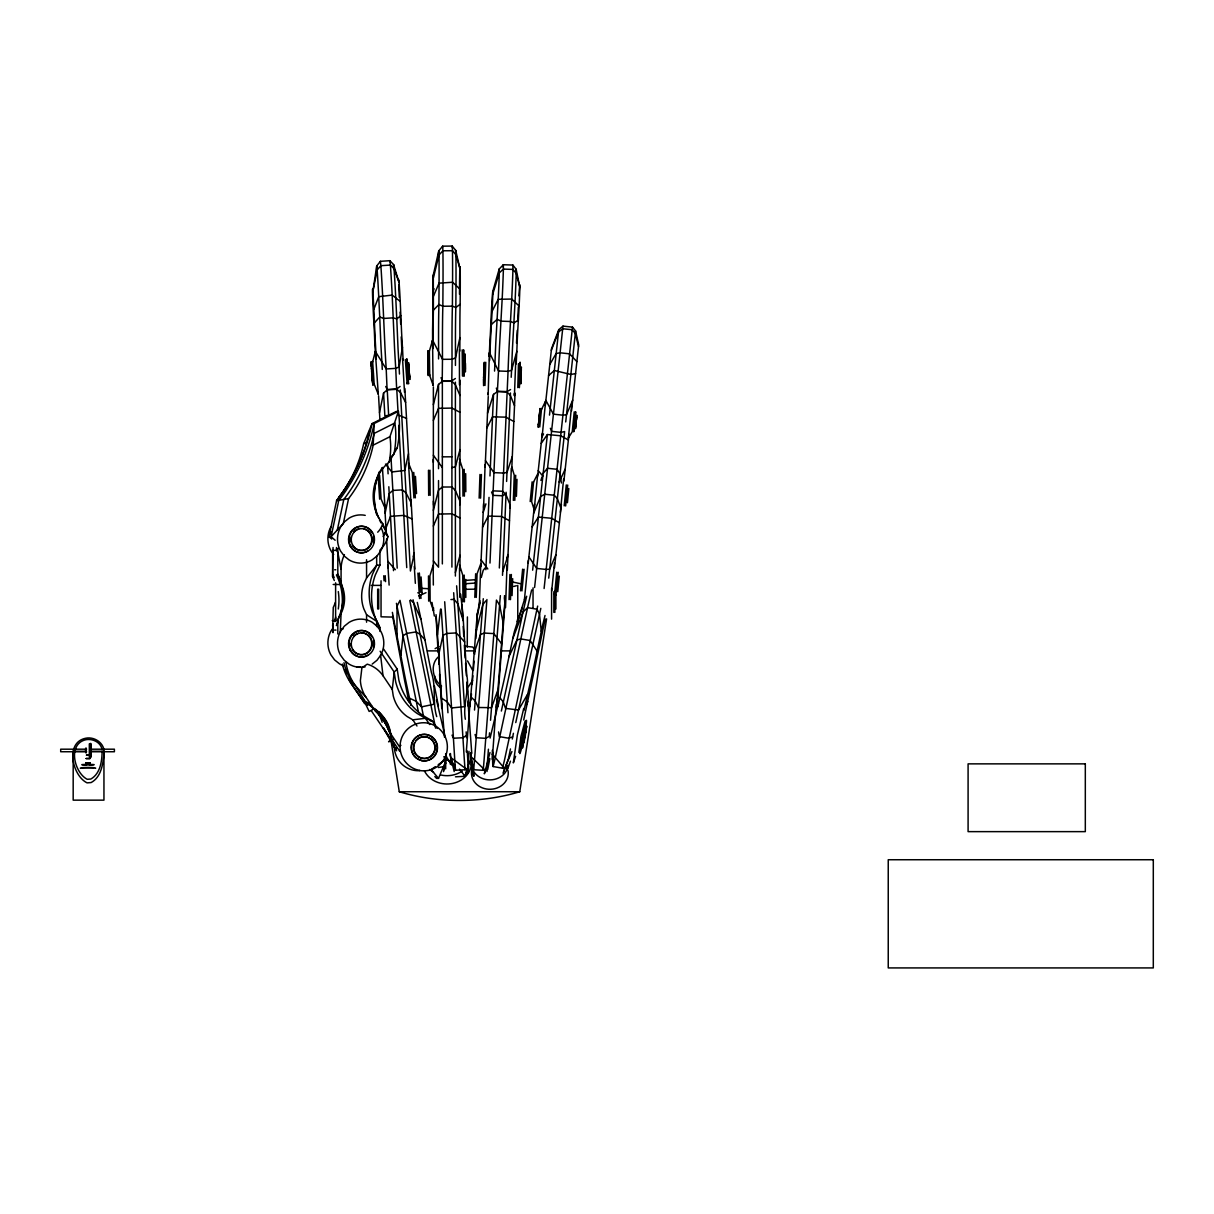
<?xml version="1.0" encoding="UTF-8"?>
<svg xmlns="http://www.w3.org/2000/svg" width="1214" height="1214" viewBox="0 0 1214 1214"><rect width="100%" height="100%" fill="white"/><g stroke="black" fill="none" stroke-linecap="round" stroke-linejoin="round"><path stroke-width="1.5" d="M411.045 705.228L406.781 685.546A94.601 7.663 80.9 0 1 403.761 670.629L396.993 635.802L397.024 606.241A119.063 9.636 80.9 0 0 396.432 603.297M427.783 355.004L427.844 361.165M428.39 371.287L428.33 365.126M433.14 348.524L433.186 341.301A35.176 0.895 89.7 0 1 433.398 310.177L433.292 274.971L438.77 250.858L442.67 246.169L452.23 246.078L455.675 250.372L460.212 269.569A31.169 0.789 89.7 0 1 460.258 289.342L460.152 304.319A37.604 0.956 89.7 0 0 459.924 337.583L459.833 351.104M467.253 647.092L467.405 616.94M433.292 274.986A32.717 0.819 89.7 0 0 432.837 292.088L432.761 304.304A31.928 0.804 89.7 0 1 432.579 329.404L432.594 344.412M438.558 358.919L438.603 351.908A53.598 1.351 89.7 0 1 438.922 304.486L439.058 283.15A44.417 1.123 89.7 0 0 438.998 254.986L438.77 250.858M455.447 365.429L455.493 357.978A57.073 1.442 89.7 0 1 455.842 307.491L455.994 284.759A47.3 1.199 89.7 0 0 455.918 254.773L455.675 250.372A53.082 1.335 89.7 0 0 455.584 251.389M459.499 294.289L459.56 284.987A34.978 0.88 89.7 0 1 460.045 266.685M483.627 379.314L483.627 385.627L484.249 373.077M484.31 368.57L484.31 362.242L483.597 377.797M515.844 358.479L514.417 395.749L514.235 393.685M427.844 356.385L427.92 350.709L428.299 362.455M428.33 369.906L428.254 375.581L427.874 363.836M463.49 354.397L463.627 349.829L463.991 376.264L463.672 370.513M413.063 599.792A126.772 10.258 80.9 0 1 413.701 602.933L420.939 619.231L428.163 656.455A101.141 8.179 80.9 0 0 431.395 672.419C436.433 686.821 432.214 702.132 436.706 716.624M492.323 750.282L492.732 764.425M396.69 390.013L395.734 368.373A59.896 1.669 86.4 0 1 394.58 348.873L392.168 295.093A49.379 1.366 86.4 0 0 390.407 265.077L389.906 260.691L380.377 261.313L376.719 265.987L372.835 291.8A28.939 0.804 86.4 0 1 373.851 309.388L375.005 335.55A34.872 0.971 86.4 0 0 375.945 352.333L376.294 359.207M483.551 380.528L483.658 377.053M484.265 370.831L484.386 367.341M333.076 631.523L333.258 624.072M470.03 706.594L470.03 702.815L466.313 751.967M484.325 370.088L483.688 383.563L483.597 381.196M432.381 344.184L432.579 340.315L433.064 385.157M427.859 354.625L427.95 352.895L428.132 355.414M428.314 371.681L428.223 373.396L428.041 370.892M483.673 374.792L483.885 368.844M525.404 727.019L525.313 725.957L521.337 747.308M332.621 632.069L333.258 607.425A34.827 33.749 -90 0 0 335.322 602.341M474.811 597.409L475.645 573.752M479.135 498.15L479.97 474.477M476.252 597.425L477.087 573.767L480.774 563.812L479.287 606.029M480.592 498.15L481.427 474.492M483.597 507.498L485.114 464.537M505.525 607.592L507.042 564.692M509.865 508.317L511.276 468.301M509.03 599.625L509.91 574.495M513.355 500.365L514.25 475.235L511.853 467.071M510.472 599.64L511.367 574.51M514.812 500.38L515.692 475.251M512.065 595.588L512.672 578.592M516.405 496.329L516.997 479.318M372.607 362.076L375.293 351.438L378.313 394.353L374.094 383.943M375.293 351.438L375.308 355.125M405.339 359.556L407.13 384.003L406.902 382.789M404.505 392.35L402.562 358.798M463.627 355.247C464.036 353.608 464.264 372.577 463.809 370.816M480.835 566.559L483.582 503.643M485.16 467.299L488.256 396.523M485.873 569.685L489.03 497.376M489.97 475.949L493.521 394.353L497.467 391.606L507.012 392.001L510.35 395.4L514.524 405.719M489.986 563.068L497.467 391.606M499.333 567.985L508.059 371.347A58.621 1.639 -87.9 0 1 509.045 347.492L511.731 299.054A48.484 1.366 -87.9 0 0 512.945 269.417L512.885 265.062L503.34 264.728L499.227 268.962L492.778 291.375A29.728 0.835 -87.9 0 0 491.624 307.461L491.033 318.887A30.396 0.85 -87.9 0 1 489.834 342.5M502.505 575.315L506.132 492.247M506.602 481.442L510.457 392.987M507.346 570.003L510.183 504.978M511.686 470.728L515.07 393.154M492.277 759.387L496.268 704.196M545.496 402.76L545.647 401.03L541.474 409.528M574.222 411.834L572.249 431.744L568.425 437.89L571.794 403.625L571.657 405.339M442.2 383.047L442.488 359.329A60.017 1.518 89.7 0 1 442.852 306.232L443.019 282.331A49.744 1.26 89.7 0 0 442.928 250.782L442.67 246.169A55.829 1.411 89.7 0 0 442.579 247.231M468.513 766.626L468.255 772.134L465.038 776.307L455.493 776.808M521.155 369.405L520.852 383.852L521.367 366.962L521.246 368.085M468.043 768.371L468.255 772.134L468.983 751.314M489.834 342.439L489.227 356.537M489.606 360.437L489.955 353.653A34.129 0.956 -87.9 0 1 490.79 334.578L492.11 311.285A28.408 0.789 -87.9 0 0 492.823 293.925L492.778 291.375M494.553 371.074L494.933 363.836A52.339 1.472 -87.9 0 1 495.813 342.545L498.21 299.297A43.294 1.214 -87.9 0 0 499.288 272.847L499.227 268.962A44.797 1.26 -87.9 0 0 498.848 272.285M511.2 377.281L511.564 370.27A55.738 1.563 -87.9 0 1 512.505 347.599L515.055 301.558A46.102 1.29 -87.9 0 0 516.208 273.393L516.147 269.25L512.885 265.062M516.511 343.122L516.709 339.343A32.505 0.91 -87.9 0 0 517.255 330.36M518.348 307.157L517.983 314.153A32.505 0.91 -87.9 0 1 517.801 318.994M516.178 364.018L516.83 351.316A36.617 1.032 -87.9 0 1 517.589 333.592L519.122 306.034A30.38 0.85 -87.9 0 0 519.896 287.475L516.147 269.25A47.528 1.335 -87.9 0 0 515.889 271.359M483.991 367.584L484.249 364.306L484.325 366.674M519.698 367.265C520.821 345.641 519.38 400.514 519.182 384.823M479.955 600.778L477.39 613.282L476.89 623.45M504.508 595.649L504.827 605.953L499.925 670.826A91.961 2.929 -86.4 0 0 498.908 683.755L497.239 706.123M477.39 613.282L476.267 625.771A77.62 2.474 -86.4 0 0 475.66 633.404L472.99 668.671A94.601 3.02 -86.4 0 1 471.806 683.801L469.985 705.546M476.495 629.353L475.842 638.579M471.336 752.574L470.971 762.483L473.672 776.292L473.855 773.652M504.994 601.021L503.795 614.375A82.977 2.64 -86.4 0 0 503.127 622.524L500.274 660.234A101.141 3.232 -86.4 0 1 499.015 676.41L496.45 707.413M451.79 382.015L452.048 359.268A60.032 1.518 89.7 0 1 452.397 306.156L452.564 282.255A49.759 1.26 89.7 0 0 452.488 250.706L452.23 246.078A55.844 1.411 89.7 0 0 452.139 247.14M471.017 700.083L471.472 693.816M488.423 749.205L488.225 751.997A45.328 1.442 -86.4 0 1 487.588 760.101L486.996 771.543M489.045 356.324L489.379 352.697L488.149 395.127L487.967 393.063M467.967 703.619L468.043 702.709L471.76 753.302M475.144 647.881L474.644 654.331M474.113 661.16L473.354 670.447M474.522 710.053L482.808 604.633A119.063 3.794 -86.4 0 1 483.278 598.714M486.92 599.534L474.962 754.106A47.68 1.518 -86.4 0 1 474.295 762.62L473.672 769.722L485.342 770.435L489.986 752.498M489.546 732.846L489.257 736.443L485.585 738.324L476.055 737.748L475.069 734.516M490.532 720.266L499.591 605.027A126.772 4.037 -86.4 0 1 500.35 595.649M472.899 675.758L472.656 678.58A86.027 2.747 -86.4 0 0 472.185 684.499M389.102 462.109A70.382 68.697 -90 0 0 389.937 436.706L398.404 411.349L396.189 411.5L372.03 423.656A190.947 186.364 -90 0 1 336.566 500.729L328.948 536.709L331.088 536.694L343.304 523.568L348.57 498.605A132.447 129.276 -90 0 0 373.184 445.143L374.216 423.519L398.404 411.349A101.566 99.123 -90 0 1 397.19 447.996L389.102 462.109A43.613 42.566 -90 0 0 382.698 523.568A19.272 18.802 -90 0 1 377.706 532.218M574.01 428.603L574.586 422.502M575.33 415.476L574.92 419.3M429.301 351.316L432.579 340.315M433.201 385.491L429.71 375.536L429.361 350.649M459.469 384.914L459.393 349.647M538.47 424.946L538.561 424.354M483.202 770.298L483.825 763.211A47.695 1.518 -86.4 0 0 484.492 754.683L496.45 600.08L499.591 605.027L503.127 622.524M576.468 418.739L576.62 417.07L576.149 421.607M521.261 369.511L520.912 381.439L521.322 369.678M538.576 423.823L538.242 427.358L538.697 423.003M539.775 412.001L540.109 408.465L539.653 412.821M575.8 425.143L575.648 426.812L576.013 422.927M538.455 425.052L538.712 422.305M539.638 413.519L539.942 410.135L539.79 411.47M575.269 416.22L575.679 411.789L574.738 421.03M576.362 419.801L576.802 415.158L576.513 417.859M538.849 420.985L539.092 418.496M539.259 417.328L539.502 414.854M538.621 423.2L538.895 420.484M539.456 415.34L539.729 412.639M520.487 590.839L522.642 569.169M530.184 501.564L532.127 481.837M521.929 590.945L524.084 569.275M538.788 422.077L539.062 419.361M539.289 416.463L539.562 413.746M539.031 419.741L539.319 416.083M524.418 599.731L528.333 560.382M551.702 590.869L554.479 562.977M560.352 512.262L563.63 478.908M554.54 594.814L556.786 572.173M564.207 505.859L566.27 484.917M555.951 595.315L558.243 572.295M565.648 505.98L567.712 485.039M557.757 591.704L559.305 576.119M574.844 419.877L573.706 431.865L574.085 428.087M567.424 502.702L568.82 488.529M575.906 424.46L576.119 422.275M538.591 424.141L538.864 421.304M539.486 414.52L539.76 411.683M575.997 423.519L575.466 428.694L576.422 419.24L576.271 420.363M524.676 730.737L524.676 729.128L523.811 732.088M400.923 655.196L403.002 635.787L397.024 606.241L400.013 600.353L423.701 717.398M528.211 563.038L534.615 504.038M537.65 476.192L542.309 433.277M545.329 405.446L551.49 348.797L558.774 329.647L562.993 326.126L572.492 327.127L575.588 330.967L578.699 344.943L571.536 410.878M532.643 570.17L547.377 434.536L560.686 435.78L568.38 439.954M549.487 415.097L558.774 329.647M534.6 587.485L562.993 326.126M544.1 588.517L572.492 327.127M548.728 578.122L564.571 432.396M564.662 431.531L561.065 432.381L551.566 431.349L550.367 428.269M565.709 421.941L575.588 330.967M554.479 567.864L561.414 504.007M563.903 481.123L568.987 434.324M103.949 753.97C102.962 764.259 101.172 777.172 91.111 782.56L87.074 782.863C72.385 775.792 64.645 742.331 85.815 738.218C95.056 736.337 105.618 743.939 103.949 753.97L103.949 800.147L73.174 800.147L73.174 751.269L86.331 751.314M416.963 726.002L412.806 719.826L407.267 716.609A35.692 35.252 90 0 1 393.245 695.88L392.274 689.491L394.201 672.055L397.206 669.142L383.533 648.929M541.55 408.587L539.744 426.994M545.647 401.03L542.263 435.356L542.37 434.475M568.425 437.89L568.531 437.01M442.275 708.794L440.667 685.257A94.601 2.489 87.1 0 1 439.68 670.113L437.48 634.816L440.561 609.125M497.33 392.319L498.514 370.983A58.621 1.639 -87.9 0 1 499.5 347.128L502.186 298.705A48.484 1.366 -87.9 0 0 503.4 269.083L503.34 264.728A49.835 1.396 -87.9 0 0 503.051 266.943M526.057 725.517C529.107 700.964 514.933 772.923 521.534 748.431M443.565 771.618L445.675 762.604L445.675 768.857M518.484 363.639L517.786 387.615M521.701 743.105L521.914 741.648M391.151 741.542L399.285 791.74C437.51 803.349 481.548 803.349 519.759 791.74L546.588 618.852M512.293 739.023L513.416 733.317M524.463 732.209L523.795 735.972M389.906 260.691L393.579 264.591L399.118 282.589A30.942 0.865 86.4 0 1 400.225 301.391L401.576 332.166A37.406 1.047 86.4 0 0 402.456 347.295L399.118 366.947L399.467 374.049M460.622 594.116L462.792 612.767A82.977 2.185 87.1 0 1 463.338 620.915L465.69 658.656A101.141 2.656 87.1 0 0 466.737 674.847C469.772 689.84 462.625 704.272 465.341 719.265M545.207 618.973L532.931 676.926A82.734 7.238 -80.2 0 0 530.29 688.991L523.72 719.993M438.876 664.316L438.8 648.655M490.092 738.082L498.408 703.346M525.131 597.485L514.402 631.477A69.851 6.116 -80.2 0 0 512.794 638.579L505.859 671.585A85.117 7.451 -80.2 0 1 502.763 685.698L497.831 706.821M545.025 615.498L542.992 623.753A74.676 6.525 -80.2 0 0 541.277 631.356L533.857 666.638A91.004 7.967 -80.2 0 1 530.548 681.722L523.947 710.402M487.709 769.479L489.849 758.629M372.835 291.8L377.159 269.903L376.719 265.987A44.63 1.244 86.4 0 0 376.719 272.816M510.457 748.932L509.926 751.557A40.79 3.566 -80.2 0 1 508.287 759.114L503.916 771.634M519.865 367.235L519.395 383.852L519.349 382.698M379.496 412.578L383.578 393.033L387.236 389.876L396.766 389.315L400.438 392.41L405.613 402.395M385.126 513.143L389.208 493.597L392.85 490.426L402.395 489.879L406.053 492.96L411.227 502.96M477.39 615.286L480.076 602.539M338.554 500.183L339.313 496.647A131.051 127.91 -90 0 0 363.654 443.747L372.03 423.656L374.216 423.519A191.129 186.546 -90 0 1 338.706 500.684L331.088 536.694L335.155 540.245M337.28 530.245L343.805 499.44A163.526 159.611 -90 0 0 374.185 433.413L394.869 423.003A86.892 84.813 -90 0 1 393.837 454.355A53.841 52.551 -90 0 0 389.967 457.875M459.924 337.583L455.493 357.978L452.048 359.268L442.488 359.329L433.186 341.301M438.755 654.483L442.943 635.408L441.243 609.2M501.352 711.04L523.037 612.068A107.135 9.378 -80.2 0 1 524.888 603.859L526.679 596.256M515.768 722.573L539.502 614.254A114.07 9.97 -80.2 0 1 540.822 608.366M408.481 453.839L404.793 470.455L391.819 471.973L385.491 464.097M414.111 554.403L410.423 571.02L400.301 389.967M333.076 547.499A56.709 54.979 90 0 0 333 550.382L332.621 576.726L334.32 580.52M340.254 632.555L341.073 613.465A32.566 31.579 -90 0 0 341.088 583.782L341.073 569.381L337.811 552.218A50.639 49.091 -90 0 1 337.947 548.364M413.215 556.74L414.035 553.174M531.656 589.928L529.653 598.441A119.974 10.501 -80.2 0 0 527.589 607.637L496.48 752.043A42.9 3.748 -80.2 0 1 494.751 759.979L493.127 766.55L504.599 768.538L511.913 751.587M433.444 277.687L438.998 254.97L442.943 250.782L452.488 250.706L455.918 254.773L460.212 269.569M443.929 769.767L445.675 762.604M475.66 633.404L482.808 604.633L485.888 600.809M522.202 743.196L522.566 741.769A16.116 1.366 -80.5 0 0 522.976 740.009M433.368 404.657L438.527 384.413L442.351 381.302L451.912 381.272L455.387 384.732L460 395.521M433.368 510.381L438.527 490.137L442.351 487.026L451.912 486.996L455.387 490.456L460 501.23M492.732 752.225L493.127 766.55M502.505 768.174L504.129 761.603A42.915 3.748 -80.2 0 0 505.859 753.666L536.967 609.216A119.989 10.501 -80.2 0 1 537.665 606.09M460 449.59L455.387 466.798L451.912 467.602M455.387 572.522L460 555.314M515.586 756.337L513.34 762.893L517.346 735.107L523.72 708.49M481.275 577.515L483.187 570.413L485.069 568.015M516.83 351.316L511.564 370.27L508.059 371.347L498.514 370.983L489.955 353.653M467.238 751.011A45.328 1.199 87.1 0 0 467.769 759.114L468.255 765.882L465.038 776.307L459.545 769.099M496.905 700.66L497.937 697.139M492.823 293.925L499.303 272.847L503.4 269.083L512.945 269.417L516.223 273.393L519.896 287.46M465.038 776.307L468.255 765.882M487.527 413.139L493.521 394.353M483.202 512.414L485.919 503.871M540.898 480.41L542.036 476.859M484.28 773.667L485.342 770.435L470.971 756.61L470.501 752.999M512.308 456.494L506.997 472.443L503.476 473.05L493.931 472.641L485.463 460.637M502.657 571.718L507.968 555.769M503.021 773.212L504.599 768.538L492.262 753.985L493.84 757.187M474.113 653.056L480.456 634.573L484.295 633.055L493.825 633.617L501.473 643.526M432.837 292.104L434.005 288.735M506.845 557.97L508.029 554.555M507.361 769.873L510.441 761.178M522.369 607.85L517.316 621.947L517.316 619.944M497.816 690.174L491.518 707.686L478.437 707.489L475.22 701.039L470.683 696.669M484.477 773.546L486.996 766.838M373.851 309.388L378.722 296.686A44.099 1.229 86.4 0 0 377.159 269.903L380.877 265.684L390.407 265.077L394.049 268.749L399.118 282.589M385.961 528.09L390.483 516.36L403.822 515.373L412.123 518.939M512.794 638.579L523.037 612.068L527.589 607.637L536.967 609.216L539.502 614.254L541.277 631.356M551.323 350.33L558.516 331.983L562.704 328.736L572.219 329.738L575.315 333.455L578.517 346.582M330.982 531.808L328.948 536.709A55.647 54.311 -90 0 1 331.695 539.031M533.614 513.34L540.64 496.496L544.737 494.235L554.237 495.236L557.378 498.59L560.944 508.347M434.824 776.52L436.554 778.371L438.512 778.371L446.798 758.72L443.717 756.808M433.489 296.17L439.058 283.15L452.564 282.255L460.258 289.327M572.704 400.104L566.498 414.672L562.932 415.188L553.432 414.156L545.875 400.408M433.368 420.363L438.527 408.344L451.912 408.086L460 412.305M433.368 526.087L438.527 514.068L451.912 513.81L460 518.029M555.906 554.844L549.714 569.123L546.179 569.442L536.679 568.425L528.894 556.816M338.236 621.614L336.445 625.605L339.404 615.802A49.486 47.968 -90 0 0 341.119 582.659M526.299 704.757L527.771 701.555M559.168 482.064L565.208 469.12M472.61 680.447L467.329 688.247M342.333 664.088A56.497 55.798 90 0 0 350.436 682.45L364.17 702.739L366.127 702.754L354.2 683.968A50.578 49.956 90 0 1 345.99 662.48M508.772 656.911L516.921 640.006L520.73 638.913L530.108 640.506L536.983 650.947M348.57 498.605L336.566 500.729L339.313 496.647M492.11 311.285L498.21 299.297L511.731 299.054L519.122 306.034M486.89 427.889L492.55 416.827L505.919 417.161L513.826 421.486M482.55 527.149L488.21 516.102L501.579 516.436L509.501 520.76M376.659 556.27L376.659 565.284L366.567 577.955L363.866 583.782A35.722 34.629 -90 0 0 363.851 608.912L366.567 614.724L366.567 622.205M379.952 549.957L379.952 565.026L375.323 574.966A60.958 59.091 90 0 0 375.323 617.85L379.952 627.775L379.952 631.417M445.098 761.997L446.798 758.72L444.885 757.764M541.899 437.025L543.538 433.975M341.073 613.465L337.811 619.383L337.811 633.981M527.437 694.469L518.515 710.038L505.51 708.369L503.324 702.026L499.849 697.625M549.79 364.443L556.179 353.486L560.094 352.804L569.594 353.82L576.893 361.666M333.258 575.709L332.621 576.726L332.621 553.356A53.917 52.263 -90 0 1 332.682 550.61M518.879 752.407L520.897 736.67L525.07 721.101M532.142 526.83L538.409 517.058L551.733 518.287L559.381 522.794M541.216 443.383L547.377 434.536M332.864 628.382L331.012 630.87A24.265 23.521 -87.7 0 0 330.952 654.938L334.609 659.93L339.389 663.755A23.673 22.945 -87.7 0 0 343.516 665.712M543.159 473.323L547.544 468.285L557.059 469.287L560.049 473.915L561.384 483.005M374.504 322.727L379.724 317.006L378.722 296.686L392.168 295.093L400.225 301.391M439.089 656.243C429.559 663.921 432.503 679.324 441.593 686.077M433.398 310.192L438.922 304.502L442.852 306.247L452.397 306.171L455.842 307.491L460.152 304.319M548.576 375.612L554.328 370.498L570.853 374.458L575.588 373.593M491.442 324.442L497.194 319.343L501.048 321.149L510.593 321.498L513.977 322.894L518.408 320.086M372.167 664.104L376.977 660.279L380.665 655.287A24.295 23.552 -87.7 0 0 380.741 631.174L377.068 626.181L372.288 622.342A23.703 22.975 -87.7 0 0 349.131 622.342L344.321 626.181L340.633 631.174A24.295 23.552 -87.7 0 0 340.573 655.287L344.23 660.279L349.025 664.104A23.703 22.975 -87.7 0 0 365.111 666.881M400.908 315.64L396.781 318.918L398.025 348.403A56.937 1.578 86.4 0 0 399.118 366.947L395.734 368.373L386.204 368.965L375.945 352.333M391.029 735.502L391.682 739.372L388.586 741.784L393.26 739.402M400.923 745.305L399.315 746.519L390.62 733.666A32.535 32.141 90 0 0 374.079 709.173L366.021 697.291L352.409 682.465A56.481 55.783 90 0 1 343.972 662.707M400.074 386.477L396.735 388.92L387.205 389.497L385.748 386.492M435.371 766.641L431.091 769.6L438.512 778.371M438.224 764.653L446.798 758.72L454.78 765.108M466.161 731.86L466.388 735.456L463.065 737.733L453.535 738.233L452.033 735.153M455.356 378.495L451.896 380.862L442.351 380.923L441.046 377.675M372.895 709.537L369.162 711.45L362.88 698.445M510.578 389.542L507.027 391.606L497.482 391.242L496.329 388.131M435.098 648.671L439.013 646.44M363.654 443.747L366.977 442.078M373.184 445.143L389.937 436.706M506.056 494.037L502.49 495.767L492.945 495.358L491.564 492.019M426.008 592.69L418.618 595.937L419.71 595.33L419.194 593.358L417.783 592.751M512.627 736.898L508.696 738.233L499.318 736.61L498.559 731.921M513.628 586.468L516.39 585.755M438.345 767.521L445.143 766.429M95.603 768.356C97.363 767.157 78.606 767.157 80.382 768.356M412.806 719.826L425.461 718.293L432.214 720.904L437.298 728.43M465.584 580.398L475.782 579.67M465.873 583.722L475.949 583.008M81.869 767.885L94.009 767.885M379.952 565.026L376.659 565.284L372.531 574.146A54.433 52.763 -90 0 0 372.531 612.448L379.952 627.775M450.925 599.549L454.097 599.382L457.86 603.935L463.338 620.915M450.47 753.515L450.758 757.551L455.493 770.222L467.162 769.63L450.758 757.551L449.711 754.031M341.073 629.049L343.046 628.958M89.123 764.85C92.932 764.532 83.038 764.532 86.862 764.85M476.009 589.154L465.402 589.321M89.882 765.139C106.225 764.152 69.486 764.213 86.255 765.139M442.351 456.843L451.912 456.813M334.669 569.776L335.823 569.776M333.182 584.48L340.861 584.48M371.378 585.391L380.665 585.391M332.226 620.673L338.463 620.673M334.533 630.081L335.975 630.081M427.465 650.886L438.755 650.886M465.083 650.886L474.492 650.886M500.836 650.886L510.244 650.886M356.87 666.865L360.604 666.865M395.794 748.203L396.614 748.203M86.634 749.19L60.7 749.19L60.7 751.739L86.634 751.739M90.337 749.19L114.404 749.19L114.404 751.739L90.337 751.739M89.866 751.269L103.812 751.269M399.285 791.74L519.759 791.74M396.037 749.357L392.001 743.393L392.426 744.501L394.383 744.516L391.682 739.372L390.62 733.666M430.272 720.904L432.214 720.904L422.776 715.41A60.882 60.139 90 0 1 398.845 680.037L397.206 669.142M341.073 583.797L337.811 574.176L337.811 552.218L336.445 550.397L333.015 550.382L333.258 560.291M87.985 755.078C93.69 755.351 82.4 755.032 87.985 755.305M352.409 682.465L350.451 682.45L365.156 703.695L367.523 705.122M392.168 617.091L381.044 616.803L381.044 580.762M493.142 490.881L502.687 491.26L506.026 494.659L509.485 503.264M420.044 588.259L428.345 588.699M464.962 646.227L472.823 647.062L475.281 650.75M511.625 581.794L520.199 583.646M406.508 418.375L399.391 415.416M102.113 751.269C102.052 760.981 100.292 773.743 90.822 779.039L87.241 779.297C74.934 773.136 67.559 745.973 84.1 740.191C91.035 737.808 100.125 741.435 101.961 748.917M409.619 698.232L416.265 701.358L421.562 706.867L434.187 704.211L413.701 602.933L410.484 599.837M369.8 704.09L366.461 702.087L374.064 709.188M366.127 702.754L369.875 705A55.358 54.676 90 0 1 372.258 706.654M367.903 704.985L364.17 702.739L365.156 703.695M366.567 614.724L376.659 621.31L376.659 626.561M441.593 698.141L447.253 701.935L451.562 707.944L454.431 754.592A47.68 1.26 87.1 0 0 454.977 763.12L455.493 770.222M453.945 765.108L451.972 763.773A17.982 17.755 90 0 1 445.553 753.94M450.03 763.773L452.003 765.108M387.812 561.263L395.369 569.715M446.798 758.72L451.411 763.682M425.128 639.96L420.074 634.376L416.099 631.887L406.705 633.42L403.002 635.787L418.435 712.026M538.242 470.653L542.855 476.1M433.368 455.235L442.351 467.618M433.368 560.959L438.527 567.211L438.527 480.562M481.123 559.912L487.816 568.956M464.704 641.948L456.282 632.934L446.737 633.45L442.943 635.408L447.951 712.755M372.288 532.87L370.27 530.123A13.066 12.671 -87.7 0 0 354.883 527.999L352.227 530.123A13.369 12.959 -87.7 0 0 350.285 546.209M350.679 546.209L352.697 548.956A13.066 12.671 -87.7 0 0 368.1 551.08L370.74 548.956A13.369 12.959 -87.7 0 0 372.804 532.931L370.786 530.184A13.066 12.671 -87.7 0 0 355.399 528.06L352.758 530.184A13.369 12.959 -87.7 0 0 350.694 546.209M350.163 546.148L352.181 548.91A13.066 12.671 -87.7 0 0 367.569 551.019M333.698 554.464L330.952 550.716A24.265 23.521 -87.7 0 1 331.012 526.648M372.288 637.092L370.27 634.345A13.066 12.671 -87.7 0 0 354.883 632.236L352.227 634.345A13.369 12.959 -87.7 0 0 350.285 650.431M350.163 650.385L352.181 653.132A13.066 12.671 -87.7 0 0 367.569 655.241M467.572 660.917L472.701 670.432M380.119 651.235L394.201 672.055L395.673 681.798A54.372 53.704 90 0 0 417.039 713.392L425.461 718.293L429.71 724.561M366.021 697.306A33.309 32.899 90 0 1 360.376 680.659L361.893 667.867L367.265 664.149A29.986 29.622 90 0 1 383.063 675.803L392.274 689.491M391.682 739.372L399.831 751.436M390.483 738.37L383.26 727.687L391.136 741.83M371.165 710.539L392.076 741.466M392.426 744.501L396.659 750.783M436.494 699.932L444.825 735.274M410.696 704.332L411.273 705.395M332.621 624.846L333.015 632.691M382.698 523.568L387.949 536.694A27.801 27.133 -90 0 1 380.756 549.183M372.637 361.438L374.216 384.914M339.404 577.743L337.811 574.176L336.445 574.996L338.236 578.987A55.419 53.72 -90 0 1 340.876 613.282M333.015 574.966L334.214 577.636M408.465 462.944L412.29 472.549L413.928 497.983M462.185 349.89L462.473 376.112M429.71 375.536L429.559 374.322M485.752 362.258L485.008 385.46M459.469 459.135L462.762 469.423L462.974 496.177M459.469 564.859L462.762 575.148L462.974 601.901M392.38 612.357L395.43 628.291A77.62 6.282 80.9 0 1 396.993 635.802M454.203 771.558L450.758 757.551L450.758 761.952M417.282 602.402L419.255 611.188A82.977 6.723 80.9 0 1 420.939 619.231M473.672 769.722L470.971 756.61L473.672 776.292M434.43 685.971L438.436 706.138M409.786 600.642L435.583 728.172M434.354 616.059L431.987 602.417M408.769 701.707L407.024 692.405A86.027 6.965 80.9 0 0 404.611 680.477L392.577 615.984M408.344 382.653L408.572 383.867L406.811 358.752L406.918 363.107M377.933 392.304L378.161 394.049M380.543 654.756L383.032 675.819M371.666 366.036L371.347 363.654L371.347 365.293M372.395 380.756L372.713 383.138L372.637 379.815M375.521 355.323L374.716 341.043A30.866 0.865 86.4 0 0 373.548 317.158L372.986 305.549A30.016 0.835 86.4 0 1 372.531 289.144M504.478 597.652L504.994 603.161M372.228 378.844L372.865 385.217L372.516 377.691M436.054 614.679L436.979 627.183A77.62 2.049 87.1 0 1 437.48 634.816M371.788 366.704L372.197 372.728M372.015 370.224L371.196 361.575L371.423 366.977M372.045 376.568L372.273 380.088M465.038 769.737L464.522 762.62A47.695 1.26 87.1 0 1 463.976 754.106L454.097 599.382A133.358 3.505 87.1 0 0 453.672 592.736M409.088 372.455L409.543 377.266L408.541 362.622L408.936 371.15M371.848 374.064L372.045 377.326M456.631 585.831L457.238 594.557A126.772 3.339 87.1 0 1 457.86 603.935L464.522 706.669L451.562 707.944L444.688 601.765M465.569 663.33L465.979 669.248A91.961 2.413 87.1 0 1 466.404 675.591M439.574 674.483L439.954 680.037A86.027 2.261 87.1 0 1 440.743 692.132L441.729 708.369M373.123 371.393L373.305 373.942M372.228 372.501L372.44 375.596M371.621 371.211L371.818 374.291M467.724 688.611L468.953 707.595M464.355 645.135L465.174 657.942M467.967 700.979L468.316 706.381M444.506 737.262L441.82 704.317L441.82 708.081M438.102 652.328L436.054 616.682M415.446 476.404L416.554 493.612M421.076 576.953L422.047 592.129M422.077 592.675L422.168 594.162M413.746 472.413L415.37 497.846M419.361 572.978L420.605 592.25M420.757 594.693L421 598.411M417.919 573.114L419.149 592.189M419.437 596.848L419.543 598.548M408.511 463.687L411.243 506.359M414.278 566.422L415.355 583.342M382.425 467.587L385.02 508.15L381.105 499.03L379.557 475.084M387.858 565.238L389.133 585.102M385.187 575.648L385.566 581.627M378.115 475.22L379.648 499.166M383.745 575.77L384.064 580.823M463.778 636.394L463.171 626.454M466.813 682.192L467.436 692.268M372.364 375.278L372.622 378.54M371.438 368.267L371.681 371.53M462.595 616.575L461.942 604.329M404.839 388.48L409.285 468.255M411.045 499.758L414.93 569.002M396.766 389.315L398.192 414.809M398.784 425.34L406.736 567.591M387.236 389.876L388.662 415.37L384.853 415.81L383.578 393.033M391.06 458.3L397.206 568.137M387.539 463.733L388.101 473.824M388.829 486.753L393.518 570.656M378.556 395.764L379.921 420.059M384.626 504.265L386.249 533.341M386.568 538.925L388.192 568M371.302 365.672L371.53 369.102M402.456 347.295L403.094 360.163M401.227 336.9L401.804 348.646M382.273 369.451L381.924 362.121A53.477 1.487 86.4 0 1 380.893 344.7L379.724 317.006L383.745 318.447L393.275 317.84L396.781 318.918L395.718 297.278A46.951 1.305 86.4 0 0 394.049 268.764L393.579 264.591A47.513 1.32 86.4 0 0 393.518 266.746M466.388 735.456L466.495 737.702M428.223 356.127L428.39 368.57M427.95 370.164L427.783 357.735M408.314 379.572L407.1 362.758L407.085 363.897M465.068 362.956L465.159 354.002L465.372 371.985L465.19 356.582L465.326 369.405L465.402 363.32M465.69 473.642L465.827 491.746M465.69 579.366L465.827 597.455M464.203 469.363L464.416 496.116M464.203 575.087L464.416 601.841M459.499 462.185L459.833 504.796M459.499 567.909L459.727 597.273M433.186 459.408L433.55 505.13M433.337 585.027L433.186 565.132L429.938 575.876L430.135 601.067L433.55 610.854L433.519 607.789M429.938 470.167L430.135 495.358M428.481 470.213L428.679 495.403M428.481 575.937L428.679 601.127M387.175 391.545L386.204 368.965A59.881 1.669 86.4 0 1 385.05 349.465L382.622 295.7A49.379 1.366 86.4 0 0 380.877 265.699L380.377 261.313A49.804 1.381 86.4 0 0 380.331 262.3M555.891 594.754L555.891 609.003M554.859 591.339L554.859 612.417M553.842 591.688L553.842 612.417M551.581 588.411L551.581 619.125M533.037 587.864L533.037 608.168M517.771 585.391L517.771 622.812M506.739 765.366L506.739 770.055M461.806 599.382L461.806 601.537M460 380.164L460 464.75M460 497.861L460 570.474M455.387 382.167L455.387 576.058M451.912 381.272L451.912 567.105M442.351 381.302L442.351 563.918M438.527 384.413L438.527 468.68M433.368 386.963L433.368 462.337M433.368 501.048L433.368 568.046M378.692 589.139L378.692 608.988M377.675 589.139L377.675 608.988M366.567 577.955L366.567 561.399A30.001 29.09 -90 0 0 366.552 559.73M335.61 582.811L335.61 620.293M91.141 744.197L91.141 756.701M90.746 743.469L90.746 757.415M90.261 743.469L90.261 757.415M89.32 743.848L89.32 757.035M85.997 747.87L85.997 753.014M85.617 748.81L85.617 752.073M339.89 578.957A49.486 47.968 -90 0 1 340.739 581.415M336.43 550.397A56.709 54.964 -90 0 1 336.506 547.529M335.747 617.152A52.688 51.079 -90 0 1 334.336 621.067M341.043 569.381A33.461 32.444 -90 0 1 344.427 554.661M338.296 591.582A55.434 53.735 -90 0 1 338.296 608.988M335.853 618.882A55.434 53.735 -90 0 1 334.821 621.614M373.548 640.309A13.369 12.959 -87.7 0 1 373.533 647.168M353.927 651.463A11.002 10.668 -87.7 0 1 352.288 649.187M351.256 646.546A11.002 10.668 -87.7 0 1 350.922 643.708M353.729 651.417A10.774 10.44 -87.7 0 0 368.586 651.523A11.002 10.668 -87.7 0 0 368.722 636.06A10.774 10.44 -87.7 0 0 361.332 632.798M353.866 635.954A10.774 10.44 -87.7 0 1 358.6 633.147M387.949 536.694A62.931 61.413 -90 0 1 385.05 532.718M376.765 514.903A62.931 61.413 -90 0 1 377.812 475.903M378.358 474.355A62.931 61.413 -90 0 1 379.603 471.305M394.732 450.121A62.931 61.413 -90 0 1 397.19 447.996M382.88 525.966A53.841 52.551 -90 0 0 385.931 530.245A23.794 23.218 -90 0 1 383.184 536.603M381.075 522.961A53.841 52.551 -90 0 1 379.466 519.835M378.738 518.226A53.841 52.551 -90 0 1 379.83 472.064M380.635 470.501A53.841 52.551 -90 0 1 382.38 467.466M369.587 430.818A165.013 161.067 -90 0 1 338.918 497.437M381.439 528.333A24.295 23.552 -87.7 0 1 380.665 551.05L376.977 556.042L372.167 559.882A23.703 22.975 -87.7 0 1 349.025 559.882L344.23 556.042L340.573 551.05A24.295 23.552 -87.7 0 1 340.633 526.952L344.321 521.959L349.131 518.12A23.703 22.975 -87.7 0 1 365.232 515.358M373.548 536.072A13.369 12.959 -87.7 0 1 373.533 542.946M353.927 547.241A11.002 10.668 -87.7 0 1 352.288 544.965M351.256 542.324A11.002 10.668 -87.7 0 1 351.301 536.664M353.729 547.195A10.774 10.44 -87.7 0 0 368.586 547.302A11.002 10.668 -87.7 0 0 368.722 531.838A10.774 10.44 -87.7 0 0 364.048 528.97M353.866 531.717A10.774 10.44 -87.7 0 1 358.6 528.925M374.549 708.43A55.358 54.676 90 0 1 387.554 723.863M374.792 710.311A55.358 54.691 90 0 1 390.24 734.5M375.247 710.888A52.627 51.99 90 0 1 389.026 731.268M352.106 684.408A53.704 53.037 90 0 1 350.634 682.101M349.935 680.917A53.704 53.037 90 0 1 348.646 678.52M346.43 673.512A53.704 53.037 90 0 1 345.11 669.612M378.692 711.571A49.425 48.818 90 0 1 391.045 735.502M377.539 712.421A34.781 34.356 90 0 1 382.167 722.284M428.011 723.18A24.219 23.901 -87.2 0 1 446.98 751.314A23.81 23.491 -87.2 0 1 419.422 770.435M428.011 723.165A23.81 23.491 -87.2 0 0 400.438 742.285A24.219 23.901 -87.2 0 0 419.422 770.42M394.383 745.29A24.189 23.87 -87.2 0 0 413.686 770.253A23.764 23.461 -87.2 0 0 419.847 770.632M426.509 736.928A10.805 10.653 -87.2 0 0 413.944 745.502A10.987 10.85 -87.2 0 0 422.472 758.325A10.805 10.653 -87.2 0 0 435.037 749.751A10.987 10.85 -87.2 0 0 426.509 736.928M414.505 742.756A10.805 10.653 -87.2 0 0 413.61 745.457A10.987 10.85 -87.2 0 0 422.138 758.28A10.805 10.653 -87.2 0 0 434.718 749.706A10.987 10.85 -87.2 0 0 426.19 736.883A10.805 10.653 -87.2 0 0 416.038 740.388M508.044 770.662A18.392 16.146 0 0 1 488.681 789.252A18.392 16.146 0 0 1 472.2 768.614M508.15 765.488A18.392 16.146 0 0 1 487.876 779.798A18.392 16.146 0 0 1 471.578 761.997M471.472 764.213A24.523 21.533 0 0 1 450.91 783.728A24.523 21.533 0 0 1 424.43 770.829M470.759 759.6A24.523 21.533 0 0 1 468.346 764.805M462.079 771.163A24.523 21.533 0 0 1 440.834 774.987M433.535 772.134A24.523 21.533 0 0 1 429.802 769.464M441.289 688.186A15.327 13.46 0 0 1 434.749 676.016M522.581 737.869A16.116 1.366 -80.5 0 1 522.991 735.821M389.861 261.693A49.986 1.396 86.4 0 1 389.906 260.691M400.043 312.165A33.415 0.926 86.4 0 1 400.696 323.956M399.3 297.324A32.08 0.895 86.4 0 1 398.799 284.622M398.769 281.223A32.08 0.895 86.4 0 1 398.799 279.751M518.939 295.882A31.776 0.895 -87.9 0 1 519.85 284.668M438.451 256.093A49.85 1.26 89.7 0 1 438.77 250.873M523.037 744.334L523.993 741.951A16.116 1.366 -80.5 0 0 525.237 736.17L526.223 729.341L525.252 732.27A16.116 1.366 -80.5 0 0 524.023 738.051L523.037 744.334M522.415 747.005L522.506 748.067L526.755 726.139L522.415 747.005M533.583 481.958L531.626 501.67L534.19 509.698L537.726 473.885L533.583 481.958M409.755 379.436L408.723 365.08L409.755 379.436M355.399 632.297L352.758 634.406A13.369 12.959 -87.7 0 0 350.694 650.431L352.697 653.193A13.066 12.671 -87.7 0 0 368.1 655.302L370.74 653.193A13.369 12.959 -87.7 0 0 372.804 637.153L370.786 634.406A13.066 12.671 -87.7 0 0 355.399 632.282M86.133 758.522L89.912 758.553L86.133 758.522M85.799 762.787L90.261 762.817L85.799 762.787M87.287 754.759L88.728 754.774L87.287 754.759M1085.316 763.864L968.089 763.864L968.089 831.636L1085.316 831.636L1085.316 763.864M1153.3 859.74L888.238 859.74L888.238 967.922L1153.3 967.922L1153.3 859.74M354.397 636.015A11.002 10.668 -87.7 0 0 354.245 651.478A10.774 10.44 -87.7 0 0 369.102 651.584A11.002 10.668 -87.7 0 0 369.238 636.121A10.774 10.44 -87.7 0 0 354.382 635.999M354.397 531.778A11.002 10.668 -87.7 0 0 354.245 547.241A10.774 10.44 -87.7 0 0 369.102 547.362A11.002 10.668 -87.7 0 0 369.238 531.884A10.774 10.44 -87.7 0 0 354.382 531.778M421.789 760.601A13.111 12.944 -87.2 0 0 436.979 750.07A13.339 13.172 -87.2 0 0 426.524 734.576A13.111 12.944 -87.2 0 0 411.349 745.093A13.339 13.172 -87.2 0 0 421.804 760.586M437.298 750.115A13.339 13.172 -87.2 0 0 426.858 734.622A13.111 12.944 -87.2 0 0 411.667 745.138A13.339 13.172 -87.2 0 0 422.123 760.632A13.111 12.944 -87.2 0 0 437.313 750.115"/></g></svg>
